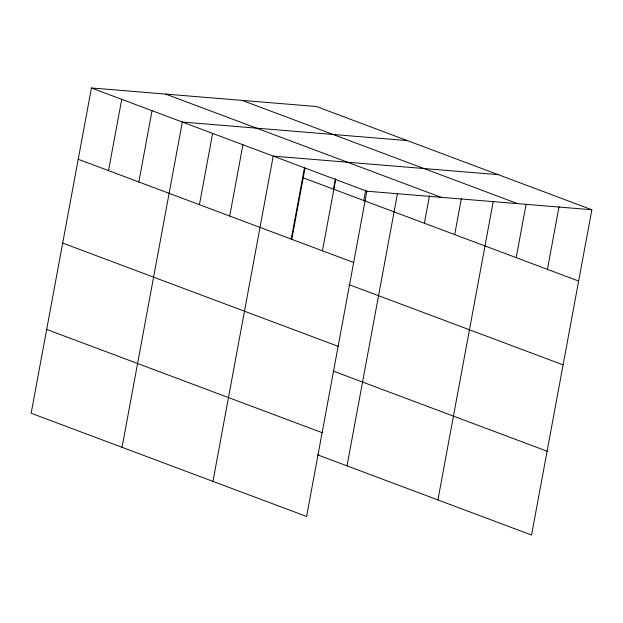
<?xml version="1.0" encoding="UTF-8"?>
<svg xmlns="http://www.w3.org/2000/svg" width="623" height="623" viewBox="0 0 623 623"><rect width="100%" height="100%" fill="white"/><g stroke="black" fill="none" stroke-linecap="round" stroke-linejoin="round"><path stroke-width="0.93" d="M91.433 87.968L31.15 413.244L306.594 516.483L366.877 191.206L91.433 87.968L316.406 106.517L591.85 209.756L531.567 535.032L317.613 454.845M108.519 170.624L121.734 99.322M138.82 181.978L152.035 110.684M122.046 447.314L182.329 122.038L407.302 140.588M199.415 204.687L212.63 133.392M229.716 216.049L242.931 144.746M212.941 481.384L273.224 156.108L498.198 174.658M291.229 239.1L304.445 167.805M291.72 239.723L304.959 168.311M333.492 189.174L335.431 178.715M322.449 250.804L335.665 179.502M363.793 200.528L365.732 190.07M347.019 465.864L397.435 193.823M424.388 223.236L429.496 195.669M454.689 234.598L461.386 198.472M437.914 499.934L493.268 201.276M516.202 257.649L526.069 204.414M547.422 269.354L559.049 206.61M366.877 191.206L591.85 209.756M242.168 100.396L517.612 203.635M165.679 94.089L441.115 197.327M303.191 177.812L578.635 281.051M78.225 159.262L353.662 262.501M349.145 284.672L563.099 364.868M62.689 243.079L338.133 346.318M333.141 371.028L547.095 451.216M46.686 329.435L322.122 432.666"/></g></svg>
